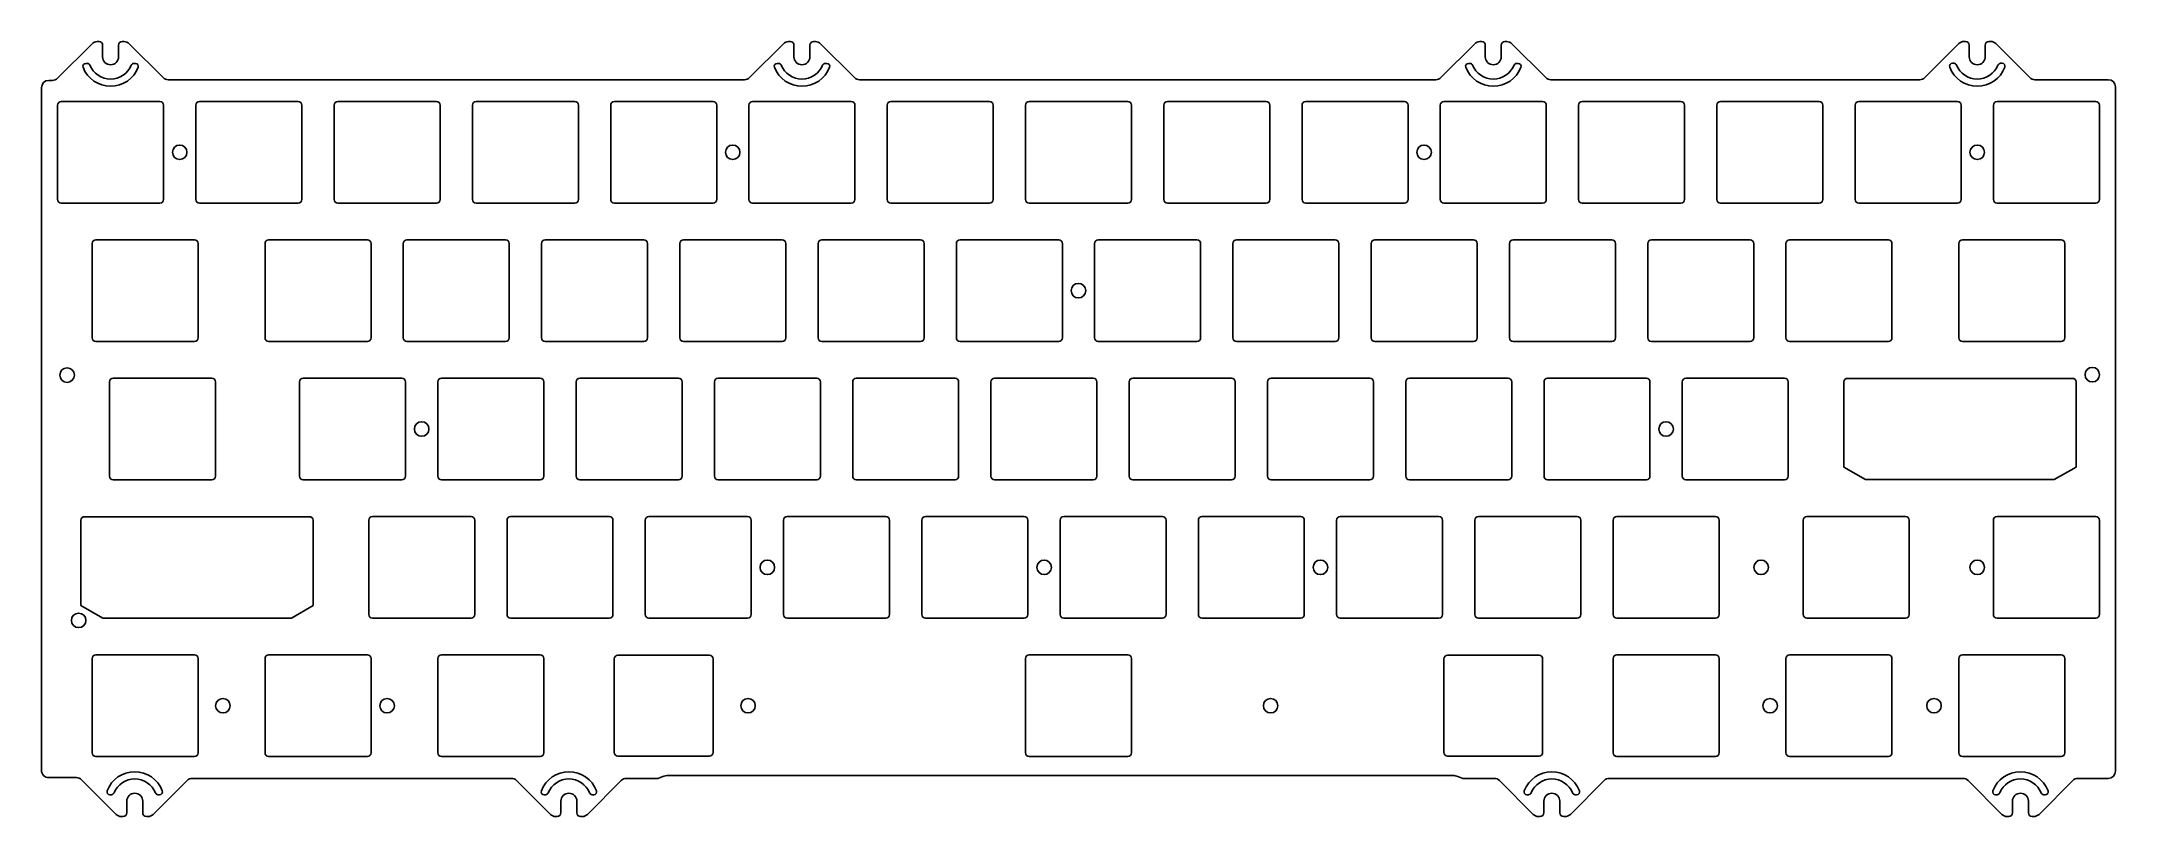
# Model space of a CAD drawing. Extents: x 6 to 291, y -278 to -172.
import ezdxf

# ---------------------------------------------------------------- set-up
doc = ezdxf.new("R2010")
doc.units = 0
doc.layers.add('BLACK', color=7, linetype='CONTINUOUS')

msp = doc.modelspace()

# ---------------------------------------------------------------- linework, layer by layer
at = {"layer": 'BLACK', "linetype": 'Continuous'}
for p, q in [((12.558557, -172.042534), (7.794345, -176.806746)), ((13.265664, -171.749641), (13.513226, -171.749641)), ((14.013226, -173.849639), (14.013226, -172.249641)), ((16.213226, -172.249641), (16.213226, -173.849639)), ((16.713226, -171.749641), (16.960787, -171.749641)), ((22.332106, -176.706746), (17.667894, -172.042534)), ((107.808557, -172.042507), (103.144318, -176.706746)), ((108.515664, -171.749614), (108.763226, -171.749614)), ((109.263226, -173.849613), (109.263226, -172.249614)), ((111.463226, -172.249614), (111.463226, -173.849613)), ((111.963226, -171.749614), (112.210787, -171.749614)), ((117.582133, -176.706746), (112.917894, -172.042507)), ((203.058557, -172.042507), (198.394318, -176.706746)), ((203.765664, -171.749614), (204.013226, -171.749614)), ((204.513226, -173.849613), (204.513226, -172.249614)), ((206.713226, -172.249614), (206.713226, -173.849613)), ((207.213226, -171.749614), (207.460787, -171.749614)), ((212.832133, -176.706746), (208.167894, -172.042507)), ((269.733557, -172.035049), (265.061861, -176.706746)), ((270.440664, -171.742156), (270.688226, -171.742156)), ((271.188226, -173.842155), (271.188226, -172.242156)), ((273.388226, -172.242156), (273.388226, -173.842155)), ((273.888226, -171.742156), (274.135787, -171.742156)), ((279.514591, -176.706746), (274.842894, -172.035049)), ((7.087238, -177.099639), (6.588226, -177.099639)), ((11.691924, -174.749641), (11.890553, -174.749641)), ((18.335899, -174.749641), (18.534527, -174.749641)), ((102.437212, -176.999639), (23.039213, -176.999639)), ((106.941924, -174.749614), (107.140553, -174.749614)), ((113.585899, -174.749614), (113.784527, -174.749614)), ((197.687212, -176.999639), (118.28924, -176.999639)), ((202.191924, -174.749614), (202.390553, -174.749614)), ((208.835899, -174.749614), (209.034527, -174.749614)), ((264.354754, -176.999639), (213.53924, -176.999639)), ((268.866924, -174.742156), (269.065553, -174.742156)), ((275.510899, -174.742156), (275.709527, -174.742156)), ((290.338226, -176.999639), (280.221698, -176.999639)), ((5.588226, -178.099639), (5.588226, -272.107076)), ((21.913179, -179.999642), (8.31318, -179.999642)), ((40.963179, -179.999642), (27.363179, -179.999642)), ((60.013179, -179.999642), (46.413179, -179.999642)), ((79.063179, -179.999642), (65.463179, -179.999642)), ((98.113179, -179.999642), (84.513179, -179.999642)), ((117.163179, -179.999642), (103.563179, -179.999642)), ((136.213179, -179.999642), (122.613179, -179.999642)), ((155.263179, -179.999642), (141.663179, -179.999642)), ((174.313179, -179.999642), (160.713179, -179.999642)), ((193.363179, -179.999642), (179.763179, -179.999642)), ((212.413179, -179.999642), (198.813179, -179.999642)), ((231.463179, -179.999642), (217.863179, -179.999642)), ((250.513179, -179.999642), (236.913179, -179.999642)), ((269.563179, -179.999642), (255.963179, -179.999642)), ((288.613179, -179.999642), (275.013179, -179.999642)), ((291.338226, -272.207076), (291.338226, -177.999639)), ((7.813179, -180.499643), (7.813179, -193.499641)), ((22.413179, -193.499642), (22.413179, -180.499642)), ((26.863179, -180.499642), (26.863179, -193.499642)), ((41.463179, -193.499642), (41.463179, -180.499642)), ((45.913179, -180.499642), (45.913179, -193.499642)), ((60.513179, -193.499642), (60.513179, -180.499642)), ((64.963179, -180.499642), (64.963179, -193.499642)), ((79.563179, -193.499642), (79.563179, -180.499642)), ((84.013179, -180.499642), (84.013179, -193.499642)), ((98.613179, -193.499642), (98.613179, -180.499642)), ((103.063179, -180.499642), (103.063179, -193.499642)), ((117.663179, -193.499642), (117.663179, -180.499642)), ((122.113179, -180.499642), (122.113179, -193.499642)), ((136.713179, -193.499642), (136.713179, -180.499642)), ((141.163179, -180.499642), (141.163179, -193.499642)), ((155.763179, -193.499642), (155.763179, -180.499642)), ((160.213179, -180.499642), (160.213179, -193.499642)), ((174.813179, -193.499642), (174.813179, -180.499642)), ((179.263179, -180.499642), (179.263179, -193.499642)), ((193.863179, -193.499642), (193.863179, -180.499642)), ((198.313179, -180.499642), (198.313179, -193.499642)), ((212.913179, -193.499642), (212.913179, -180.499642)), ((217.363179, -180.499642), (217.363179, -193.499642)), ((231.963179, -193.499642), (231.963179, -180.499642)), ((236.413179, -180.499642), (236.413179, -193.499642)), ((251.013179, -193.499642), (251.013179, -180.499642)), ((255.463179, -180.499642), (255.463179, -193.499642)), ((270.063179, -193.499642), (270.063179, -180.499642)), ((274.513179, -180.499642), (274.513179, -193.499642)), ((289.113179, -193.499642), (289.113179, -180.499642)), ((8.31318, -193.999642), (21.913179, -193.999642)), ((27.363179, -193.999642), (40.963179, -193.999642)), ((46.413179, -193.999642), (60.013179, -193.999642)), ((65.463179, -193.999642), (79.063179, -193.999642)), ((84.513179, -193.999642), (98.113179, -193.999642)), ((103.563179, -193.999642), (117.163179, -193.999642)), ((122.613179, -193.999642), (136.213179, -193.999642)), ((141.663179, -193.999642), (155.263179, -193.999642)), ((160.713179, -193.999642), (174.313179, -193.999642)), ((179.763179, -193.999642), (193.363179, -193.999642)), ((198.813179, -193.999642), (212.413179, -193.999642)), ((217.863179, -193.999642), (231.463179, -193.999642)), ((236.913179, -193.999642), (250.513179, -193.999642)), ((255.963179, -193.999642), (269.563179, -193.999642)), ((275.013179, -193.999642), (288.613179, -193.999642)), ((12.57568, -199.549642), (12.57568, -212.549642)), ((26.67568, -199.049642), (13.07568, -199.049642)), ((27.17568, -212.549642), (27.17568, -199.549642)), ((36.388179, -199.549642), (36.388179, -212.549642)), ((50.488179, -199.049642), (36.888179, -199.049642)), ((50.988179, -212.549642), (50.988179, -199.549642)), ((55.438179, -199.549642), (55.438179, -212.549642)), ((69.538179, -199.049642), (55.938179, -199.049642)), ((70.038179, -212.549642), (70.038179, -199.549642)), ((74.488179, -199.549642), (74.488179, -212.549642)), ((88.588179, -199.049642), (74.988179, -199.049642)), ((89.088179, -212.549642), (89.088179, -199.549642)), ((93.538179, -199.549642), (93.538179, -212.549642)), ((107.638179, -199.049642), (94.038179, -199.049642)), ((108.138179, -212.549642), (108.138179, -199.549642)), ((112.588179, -199.549642), (112.588179, -212.549642)), ((126.688179, -199.049642), (113.088179, -199.049642)), ((127.188179, -212.549642), (127.188179, -199.549642)), ((131.638179, -199.549642), (131.638179, -212.549642)), ((145.738179, -199.049642), (132.138179, -199.049642)), ((146.238179, -212.549642), (146.238179, -199.549642)), ((150.688179, -199.549642), (150.688179, -212.549642)), ((164.788179, -199.049642), (151.188179, -199.049642)), ((165.288179, -212.549642), (165.288179, -199.549642)), ((169.738179, -199.549642), (169.738179, -212.549642)), ((183.838179, -199.049642), (170.238179, -199.049642)), ((184.338179, -212.549642), (184.338179, -199.549642)), ((188.788179, -199.549642), (188.788179, -212.549642)), ((202.888179, -199.049642), (189.288179, -199.049642)), ((203.388179, -212.549642), (203.388179, -199.549642)), ((207.838179, -199.549642), (207.838179, -212.549642)), ((221.938179, -199.049642), (208.338179, -199.049642)), ((222.438179, -212.549642), (222.438179, -199.549642)), ((226.888179, -199.549642), (226.888179, -212.549642)), ((240.988179, -199.049642), (227.388179, -199.049642)), ((241.488179, -212.549642), (241.488179, -199.549642)), ((245.938179, -199.549642), (245.938179, -212.549642)), ((260.038179, -199.049642), (246.438179, -199.049642)), ((260.538179, -212.549642), (260.538179, -199.549642)), ((269.750679, -199.549642), (269.750679, -212.549642)), ((283.850679, -199.049642), (270.250679, -199.049642)), ((284.350679, -212.549642), (284.350679, -199.549642)), ((13.07568, -213.049642), (26.67568, -213.049642)), ((36.888179, -213.049642), (50.488179, -213.049642)), ((55.938179, -213.049642), (69.538179, -213.049642)), ((74.988179, -213.049642), (88.588179, -213.049642)), ((94.038179, -213.049642), (107.638179, -213.049642)), ((113.088179, -213.049642), (126.688179, -213.049642)), ((132.138179, -213.049642), (145.738179, -213.049642)), ((151.188179, -213.049642), (164.788179, -213.049642)), ((170.238179, -213.049642), (183.838179, -213.049642)), ((189.288179, -213.049642), (202.888179, -213.049642)), ((208.338179, -213.049642), (221.938179, -213.049642)), ((227.388179, -213.049642), (240.988179, -213.049642)), ((246.438179, -213.049642), (260.038179, -213.049642)), ((270.250679, -213.049642), (283.850679, -213.049642)), ((14.956929, -218.599642), (14.956929, -231.599642)), ((29.056929, -218.099642), (15.45693, -218.099642)), ((29.556929, -231.599642), (29.556929, -218.599642)), ((41.150679, -218.599642), (41.150679, -231.599642)), ((55.250679, -218.099642), (41.650679, -218.099642)), ((55.750679, -231.599642), (55.750679, -218.599642)), ((60.200679, -218.599642), (60.200679, -231.599642)), ((74.300679, -218.099642), (60.700679, -218.099642)), ((74.800679, -231.599642), (74.800679, -218.599642)), ((79.250679, -218.599642), (79.250679, -231.599642)), ((93.350679, -218.099642), (79.750679, -218.099642)), ((93.850679, -231.599642), (93.850679, -218.599642)), ((98.300679, -218.599642), (98.300679, -231.599642)), ((112.400679, -218.099642), (98.800679, -218.099642)), ((112.900679, -231.599642), (112.900679, -218.599642)), ((117.350679, -218.599642), (117.350679, -231.599642)), ((131.450679, -218.099642), (117.850679, -218.099642)), ((131.950679, -231.599642), (131.950679, -218.599642)), ((136.400679, -218.599642), (136.400679, -231.599642)), ((150.500679, -218.099642), (136.900679, -218.099642)), ((151.000679, -231.599642), (151.000679, -218.599642)), ((155.450679, -218.599642), (155.450679, -231.599642)), ((169.550679, -218.099642), (155.950679, -218.099642)), ((170.050679, -231.599642), (170.050679, -218.599642)), ((174.500679, -218.599642), (174.500679, -231.599642)), ((188.600679, -218.099642), (175.000679, -218.099642)), ((189.100679, -231.599642), (189.100679, -218.599642)), ((193.550679, -218.599642), (193.550679, -231.599642)), ((207.650679, -218.099642), (194.050679, -218.099642)), ((208.150679, -231.599642), (208.150679, -218.599642)), ((212.600679, -218.599642), (212.600679, -231.599642)), ((226.700679, -218.099642), (213.100679, -218.099642)), ((227.200679, -231.599642), (227.200679, -218.599642)), ((231.650679, -218.599642), (231.650679, -231.599642)), ((245.750679, -218.099642), (232.150679, -218.099642)), ((246.250679, -231.599642), (246.250679, -218.599642)), ((253.906929, -218.624642), (253.906929, -230.342642)), ((285.406929, -218.124642), (254.406929, -218.124642)), ((285.906929, -230.342642), (285.906929, -218.624642)), ((253.906929, -230.342642), (256.906929, -232.074642)), ((282.906929, -232.074642), (285.906929, -230.342642)), ((15.45693, -232.099642), (29.056929, -232.099642)), ((41.650679, -232.099642), (55.250679, -232.099642)), ((60.700679, -232.099642), (74.300679, -232.099642)), ((79.750679, -232.099642), (93.350679, -232.099642)), ((98.800679, -232.099642), (112.400679, -232.099642)), ((117.850679, -232.099642), (131.450679, -232.099642)), ((136.900679, -232.099642), (150.500679, -232.099642)), ((155.950679, -232.099642), (169.550679, -232.099642)), ((175.000679, -232.099642), (188.600679, -232.099642)), ((194.050679, -232.099642), (207.650679, -232.099642)), ((213.100679, -232.099642), (226.700679, -232.099642)), ((232.150679, -232.099642), (245.750679, -232.099642)), ((256.906929, -232.074642), (282.906929, -232.074642)), ((64.775679, -237.149642), (51.175679, -237.149642)), ((83.825679, -237.149642), (70.225679, -237.149642)), ((102.875679, -237.149642), (89.275679, -237.149642)), ((121.925679, -237.149642), (108.325679, -237.149642)), ((140.975679, -237.149642), (127.375679, -237.149642)), ((160.025679, -237.149642), (146.425679, -237.149642)), ((179.075679, -237.149642), (165.475679, -237.149642)), ((198.125679, -237.149642), (184.525679, -237.149642)), ((217.175679, -237.149642), (203.575679, -237.149642)), ((236.225679, -237.149642), (222.625679, -237.149642)), ((262.419341, -237.151693), (248.819429, -237.151693)), ((288.610641, -237.151645), (275.010641, -237.151645)), ((11.019429, -237.674642), (11.019429, -249.392642)), ((42.519429, -237.174642), (11.519429, -237.174642)), ((43.019429, -249.392642), (43.019429, -237.674642)), ((50.675679, -237.649642), (50.675679, -250.649642)), ((65.275679, -250.649642), (65.275679, -237.649642)), ((69.725679, -237.649642), (69.725679, -250.649642)), ((84.325679, -250.649642), (84.325679, -237.649642)), ((88.775679, -237.649642), (88.775679, -250.649642)), ((103.375679, -250.649642), (103.375679, -237.649642)), ((107.825679, -237.649642), (107.825679, -250.649642)), ((122.425679, -250.649642), (122.425679, -237.649642)), ((126.875679, -237.649642), (126.875679, -250.649642)), ((141.475679, -250.649642), (141.475679, -237.649642)), ((145.925679, -237.649642), (145.925679, -250.649642)), ((160.525679, -250.649642), (160.525679, -237.649642)), ((164.975679, -237.649642), (164.975679, -250.649642)), ((179.575679, -250.649642), (179.575679, -237.649642)), ((184.025679, -237.649642), (184.025679, -250.649642)), ((198.625679, -250.649642), (198.625679, -237.649642)), ((203.075679, -237.649642), (203.075679, -250.649642)), ((217.675679, -250.649642), (217.675679, -237.649642)), ((222.125679, -237.649642), (222.125679, -250.649642)), ((236.725679, -250.649642), (236.725679, -237.649642)), ((248.319429, -237.651645), (248.319429, -250.651693)), ((262.919429, -250.651545), (262.919429, -237.643683)), ((274.510641, -237.651645), (274.510641, -250.651645)), ((289.110641, -250.651645), (289.110641, -237.651645)), ((11.019429, -249.392642), (14.019429, -251.124642)), ((14.019429, -251.124642), (40.019429, -251.124642)), ((40.019429, -251.124642), (43.019429, -249.392642)), ((51.175679, -251.149642), (64.775679, -251.149642)), ((70.225679, -251.149642), (83.825679, -251.149642)), ((89.275679, -251.149642), (102.875679, -251.149642)), ((108.325679, -251.149642), (121.925679, -251.149642)), ((127.375679, -251.149642), (140.975679, -251.149642)), ((146.425679, -251.149642), (160.025679, -251.149642)), ((165.475679, -251.149642), (179.075679, -251.149642)), ((184.525679, -251.149642), (198.125679, -251.149642)), ((203.575679, -251.149642), (217.175679, -251.149642)), ((222.625679, -251.149642), (236.225679, -251.149642)), ((248.819441, -251.151693), (262.425586, -251.151693)), ((275.010641, -251.151645), (288.610641, -251.151645)), ((12.575679, -256.699643), (12.575679, -269.699641)), ((26.675679, -256.199642), (13.07568, -256.199642)), ((27.175679, -269.699642), (27.175679, -256.699642)), ((36.388179, -256.699642), (36.388179, -269.699642)), ((50.488179, -256.199642), (36.888179, -256.199642)), ((50.988179, -269.699642), (50.988179, -256.699642)), ((60.200679, -256.699642), (60.200679, -269.699642)), ((74.300679, -256.199642), (60.700679, -256.199642)), ((74.800679, -269.699642), (74.800679, -256.699642)), ((84.506579, -256.749642), (84.506579, -269.649642)), ((97.606579, -256.249642), (85.006579, -256.249642)), ((98.106579, -269.649642), (98.106579, -256.749642)), ((141.163179, -256.699642), (141.163179, -269.699642)), ((155.263179, -256.199642), (141.663179, -256.199642)), ((155.763179, -269.699642), (155.763179, -256.699642)), ((198.813179, -269.649642), (198.813179, -256.749642)), ((199.313179, -256.249642), (211.913179, -256.249642)), ((212.413179, -256.749642), (212.413179, -269.649642)), ((222.125679, -256.699642), (222.125679, -269.699642)), ((236.225679, -256.199642), (222.625679, -256.199642)), ((236.725679, -269.699642), (236.725679, -256.699642)), ((245.938179, -256.699642), (245.938179, -269.699642)), ((260.038179, -256.199642), (246.438179, -256.199642)), ((260.538179, -269.699642), (260.538179, -256.699642)), ((269.750679, -256.699642), (269.750679, -269.699642)), ((283.850679, -256.199642), (270.250679, -256.199642)), ((284.350679, -269.699642), (284.350679, -256.699642)), ((13.07568, -270.199642), (26.675679, -270.199642)), ((36.888179, -270.199642), (50.488179, -270.199642)), ((60.700679, -270.199642), (74.300679, -270.199642)), ((85.006579, -270.149642), (97.606579, -270.149642)), ((141.663179, -270.199642), (155.263179, -270.199642)), ((211.913179, -270.149642), (199.313179, -270.149642)), ((222.625679, -270.199642), (236.225679, -270.199642)), ((246.438179, -270.199642), (260.038179, -270.199642)), ((270.250679, -270.199642), (283.850679, -270.199642)), ((6.588226, -273.107076), (10.409113, -273.107076)), ((11.11622, -273.399969), (15.880432, -278.164181)), ((20.989769, -278.164181), (25.653981, -273.499969)), ((26.361088, -273.207076), (70.32469, -273.207076)), ((71.031797, -273.499969), (75.696057, -278.16423)), ((80.805394, -278.16423), (85.469654, -273.499969)), ((86.176761, -273.207076), (90.499928, -273.207076)), ((91.204562, -272.942838), (90.499928, -273.207076)), ((200.019643, -272.815497), (91.906809, -272.815497)), ((201.426523, -273.207076), (200.721889, -272.942838)), ((201.426523, -273.207076), (205.74969, -273.207076)), ((206.456797, -273.499969), (211.121057, -278.16423)), ((216.230394, -278.16423), (220.894654, -273.499969)), ((221.601761, -273.207076), (270.315315, -273.207076)), ((271.022422, -273.499969), (275.686682, -278.16423)), ((280.796019, -278.16423), (285.460279, -273.499969)), ((286.167386, -273.207076), (290.338226, -273.207076)), ((15.212428, -275.457075), (15.013799, -275.457075)), ((17.335101, -277.957075), (17.335101, -276.357076)), ((19.535101, -276.357076), (19.535101, -277.957075)), ((21.856402, -275.457075), (21.657774, -275.457075)), ((75.028053, -275.457123), (74.829424, -275.457123)), ((77.150726, -277.957123), (77.150726, -276.357124)), ((79.350726, -276.357124), (79.350726, -277.957123)), ((81.672027, -275.457123), (81.473399, -275.457123)), ((210.453053, -275.457123), (210.254424, -275.457123)), ((212.575726, -277.957123), (212.575726, -276.357124)), ((214.775726, -276.357124), (214.775726, -277.957123)), ((217.097027, -275.457123), (216.898399, -275.457123)), ((275.018678, -275.457123), (274.820049, -275.457123)), ((277.141351, -277.957123), (277.141351, -276.357124)), ((279.341351, -276.357124), (279.341351, -277.957123)), ((281.662652, -275.457123), (281.464024, -275.457123)), ((16.835101, -278.457075), (16.587539, -278.457075)), ((20.282662, -278.457075), (20.035101, -278.457075)), ((76.650726, -278.457123), (76.403164, -278.457123)), ((80.098287, -278.457123), (79.850726, -278.457123)), ((212.075726, -278.457123), (211.828164, -278.457123)), ((215.523287, -278.457123), (215.275726, -278.457123)), ((276.641351, -278.457123), (276.393789, -278.457123)), ((280.088912, -278.457123), (279.841351, -278.457123))]:
    msp.add_line(p, q, dxfattribs=at)
at = {"layer": 'BLACK'}
for centre in [(24.63016, -186.999642), (100.821313, -186.999642), (196.080503, -186.999642), (272.288054, -186.999642), (148.455408, -206.04968), (9.122213, -217.675654), (288.139436, -217.619708), (57.967727, -225.099719), (229.41807, -225.099724), (105.592822, -244.149757), (143.733897, -244.150021), (181.792975, -244.150021), (242.514971, -244.149757), (272.288404, -244.149742), (10.710793, -251.450529), (30.583297, -263.199795), (53.205217, -263.199795), (102.938179, -263.199642), (174.93096, -263.199795), (243.746846, -263.200056), (266.327519, -263.200056)]:
    msp.add_circle(centre, 1, dxfattribs=at)
for centre, radius, start, end in [((13.2656, -172.7496), 0.999926, 89.99633292, 134.9990681), ((13.5131, -172.2497), 0.500059, 0.0067592, 89.98556317), ((15.113226, -173.849639), 1.1, 180, 0), ((16.7133, -172.2497), 0.500074, 90.00847877, 179.9932401), ((16.9608, -172.7497), 1.000059, 45.00291693, 90.0007448), ((108.5157, -172.7496), 1.000016, 90.00206268, 135.00202568), ((108.7632, -172.2497), 0.500086, 0.00985436, 89.99702113), ((110.363226, -173.849613), 1.1, 180, 0), ((111.9633, -172.2497), 0.500074, 90.00847832, 179.99014658), ((112.2108, -172.7496), 0.999986, 44.99995949, 90.00074486), ((203.7657, -172.7496), 1.000016, 90.00206268, 135.00202568), ((204.0132, -172.2497), 0.500086, 0.00985436, 89.99702113), ((205.613226, -173.849613), 1.1, 180, 0), ((207.2133, -172.2497), 0.500074, 90.00847832, 179.99014658), ((207.4608, -172.7496), 0.999986, 44.99995949, 90.00074486), ((270.4406, -172.7421), 0.999915, 89.99633286, 134.99967586), ((270.6881, -172.2422), 0.500044, 0.00504076, 89.98556273), ((272.288226, -173.842155), 1.1, 180, 0), ((273.8882, -172.2422), 0.499974, 89.99702088, 179.99495771), ((274.1358, -172.7422), 1.000044, 45.00230926, 90.00074481), ((6.58826, -178.09968), 1.000034, 90.00194798, 179.99765095), ((7.0872, -176.0995), 1.000125, 270.00217694, 314.99590858), ((11.69194, -175.14965), 0.400012, 90.00229178, 200.80337136), ((15.113226, -173.849637), 4.059961, 200.80545571, 339.19453927), ((11.8906, -175.1496), 0.399959, 21.96592151, 90.00673294), ((15.113226, -173.849639), 3.075, 201.96876739, 338.03123261), ((18.3359, -175.1497), 0.400023, 90.00014322, 158.0233668), ((18.5345, -175.1497), 0.400059, 339.20388321, 89.99613311), ((23.0392, -175.9998), 0.999839, 224.99400316, 270.00074497), ((102.4373, -175.9998), 0.999824, 269.99495716, 315.00291754), ((106.942, -175.1497), 0.400041, 90.01088386, 200.79000996), ((110.363226, -173.849613), 4.05996, 200.80541614, 339.19457885), ((107.1406, -175.1495), 0.399886, 21.95608913, 90.00673417), ((110.363226, -173.849613), 3.075, 201.96876739, 338.03123261), ((113.586, -175.1497), 0.400126, 90.01446407, 158.02527302), ((113.7845, -175.1496), 0.399986, 339.19410871, 89.9961324), ((118.2893, -175.9995), 1.000139, 225.00320017, 269.99656273), ((197.6873, -175.9998), 0.999824, 269.99495716, 315.00291754), ((202.192, -175.1497), 0.400041, 90.01088386, 200.79000996), ((205.613226, -173.849613), 4.05996, 200.80541614, 339.19457885), ((202.3906, -175.1495), 0.399886, 21.95608913, 90.00673417), ((205.613226, -173.849613), 3.075, 201.96876739, 338.03123261), ((208.836, -175.1497), 0.400126, 90.01446407, 158.02527302), ((209.0345, -175.1496), 0.399986, 339.19410871, 89.9961324), ((213.5393, -175.9995), 1.000139, 225.00320017, 269.99656273), ((264.3547, -175.9995), 1.000137, 270.00309354, 314.99655676), ((268.8669, -175.1421), 0.399998, 89.99656177, 200.81410992), ((272.288226, -173.842155), 4.05996, 200.80541614, 339.19457885), ((269.0656, -175.1421), 0.399944, 21.96379571, 90.0067332), ((272.288226, -173.842155), 3.075, 201.96876739, 338.03123261), ((275.5109, -175.1422), 0.400017, 90.00014322, 158.02549201), ((275.7094, -175.1422), 0.400044, 339.20695943, 89.98181059), ((280.2217, -175.9997), 0.999939, 224.9974475, 269.9998854), ((290.3381, -177.9997), 1.000061, 0.0034946, 89.99278117), ((8.3131, -180.4996), 0.499921, 89.99083187, 180.00492822), ((21.9133, -180.4995), 0.499858, 359.98372269, 90.01386952), ((27.3632, -180.4997), 0.500021, 90.00240654, 179.99335397), ((40.9633, -180.4995), 0.499858, 359.98372269, 90.01386952), ((46.4132, -180.4997), 0.500021, 90.00240654, 179.99335397), ((60.0133, -180.4995), 0.499858, 359.98372269, 90.01386952), ((65.4632, -180.4997), 0.500021, 90.00240654, 179.99335397), ((79.0633, -180.4995), 0.499858, 359.98372269, 90.01386952), ((84.5132, -180.4996), 0.500021, 90.00240654, 180.00481264), ((98.1133, -180.4995), 0.499858, 359.98372269, 90.01386952), ((103.5632, -180.4996), 0.500021, 90.00240654, 180.00481264), ((117.1633, -180.4995), 0.499858, 359.98372269, 90.01386952), ((122.6132, -180.4996), 0.500021, 90.00240654, 180.00481264), ((136.2133, -180.4995), 0.499858, 359.98372269, 90.01386952), ((141.6632, -180.4996), 0.500021, 90.00240654, 180.00481264), ((155.2633, -180.4995), 0.499858, 359.98372269, 90.01386952), ((160.7132, -180.4996), 0.500021, 90.00240654, 180.00481264), ((174.3133, -180.4995), 0.499858, 359.98372269, 90.01386952), ((179.7632, -180.4996), 0.500021, 90.00240654, 180.00481264), ((193.3633, -180.4995), 0.499858, 359.98372269, 90.01386952), ((198.8132, -180.4996), 0.500021, 90.00240654, 180.00481264), ((212.4133, -180.4995), 0.499858, 359.98372269, 90.01386952), ((217.8632, -180.4996), 0.500021, 90.00240654, 180.00481264), ((231.4633, -180.4995), 0.499858, 359.98372269, 90.01386952), ((236.9132, -180.4996), 0.500021, 90.00240654, 180.00481264), ((250.5133, -180.4995), 0.499858, 359.98372269, 90.01386952), ((255.9632, -180.4996), 0.500021, 90.00240654, 180.00481264), ((269.5633, -180.4995), 0.499858, 359.98372269, 90.01386952), ((275.013167, -180.499612), 0.499988, 89.99862487, 180.00343783), ((288.613267, -180.499512), 0.49987, 359.98509922, 90.01008668), ((8.3133, -193.4995), 0.500142, 180.01615214, 269.98625292), ((21.9132, -193.4997), 0.499979, 269.99759369, 0.00664659), ((27.3633, -193.4995), 0.500142, 180.0162667, 269.98613836), ((40.9632, -193.4997), 0.499979, 269.99759369, 0.00664659), ((46.4133, -193.4995), 0.500142, 180.0162667, 269.98613836), ((60.0132, -193.4997), 0.499979, 269.99759369, 0.00664659), ((65.4633, -193.4995), 0.500142, 180.0162667, 269.98613836), ((79.0632, -193.4996), 0.499979, 269.99759369, 359.99518695), ((84.5133, -193.4995), 0.500142, 180.0162667, 269.98613836), ((98.1132, -193.4996), 0.499979, 269.99759369, 359.99518695), ((103.5633, -193.4995), 0.500142, 180.0162667, 269.98613836), ((117.1632, -193.4996), 0.499979, 269.99759369, 359.99518695), ((122.6133, -193.4995), 0.500142, 180.0162667, 269.98613836), ((136.2132, -193.4996), 0.499979, 269.99759369, 359.99518695), ((141.6633, -193.4995), 0.500142, 180.0162667, 269.98613836), ((155.2632, -193.4996), 0.499979, 269.99759369, 359.99518695), ((160.7133, -193.4995), 0.500142, 180.0162667, 269.98613836), ((174.3132, -193.4996), 0.499979, 269.99759369, 359.99518695), ((179.7633, -193.4995), 0.500142, 180.0162667, 269.98613836), ((193.3632, -193.4996), 0.499979, 269.99759369, 359.99518695), ((198.8133, -193.4995), 0.500142, 180.0162667, 269.98613836), ((212.4132, -193.4996), 0.499979, 269.99759369, 359.99518695), ((217.8633, -193.4995), 0.500142, 180.0162667, 269.98613836), ((231.4632, -193.4996), 0.499979, 269.99759369, 359.99518695), ((236.9133, -193.4995), 0.500142, 180.0162667, 269.98613836), ((250.5132, -193.4996), 0.499979, 269.99759369, 359.99518695), ((255.9633, -193.4995), 0.500142, 180.0162667, 269.98613836), ((269.5632, -193.4996), 0.499979, 269.99759369, 359.99518695), ((275.013268, -193.499511), 0.500131, 180.01500756, 269.98980402), ((288.613167, -193.499612), 0.500012, 270.00137507, 359.99656234), ((13.0757, -199.5496), 0.50002, 90.00229195, 180.00481265), ((26.6758, -199.5495), 0.499858, 359.98372269, 90.01375489), ((36.8882, -199.5497), 0.500021, 90.00240654, 179.99335397), ((50.4883, -199.5495), 0.499858, 359.98372269, 90.01386952), ((55.9382, -199.5497), 0.500021, 90.00240654, 179.99335397), ((69.5383, -199.5495), 0.499858, 359.98372269, 90.01386952), ((74.9882, -199.5496), 0.500021, 90.00240654, 180.00481264), ((88.5883, -199.5495), 0.499858, 359.98372269, 90.01386952), ((94.0382, -199.5496), 0.500021, 90.00240654, 180.00481264), ((107.6383, -199.5495), 0.499858, 359.98372269, 90.01386952), ((113.0882, -199.5496), 0.500021, 90.00240654, 180.00481264), ((126.6883, -199.5495), 0.499858, 359.98372269, 90.01386952), ((132.1382, -199.5496), 0.500021, 90.00240654, 180.00481264), ((145.7383, -199.5495), 0.499858, 359.98372269, 90.01386952), ((151.1882, -199.5496), 0.500021, 90.00240654, 180.00481264), ((164.7883, -199.5495), 0.499858, 359.98372269, 90.01386952), ((170.2382, -199.5496), 0.500021, 90.00240654, 180.00481264), ((183.8383, -199.5495), 0.499858, 359.98372269, 90.01386952), ((189.2882, -199.5496), 0.500021, 90.00240654, 180.00481264), ((202.8883, -199.5495), 0.499858, 359.98372269, 90.01386952), ((208.3382, -199.5496), 0.500021, 90.00240654, 180.00481264), ((221.9383, -199.5495), 0.499858, 359.98372269, 90.01386952), ((227.3882, -199.5496), 0.500021, 90.00240654, 180.00481264), ((240.9883, -199.5495), 0.499858, 359.98372269, 90.01386952), ((246.4382, -199.5496), 0.500021, 90.00240654, 180.00481264), ((260.0383, -199.5495), 0.499858, 359.98372269, 90.01386952), ((270.2507, -199.5496), 0.500021, 90.00240654, 180.00481264), ((283.8508, -199.5495), 0.499858, 359.98372269, 90.01386952), ((13.0758, -212.5495), 0.500142, 180.0162667, 269.98625292), ((26.6757, -212.5497), 0.49998, 269.99770828, 0.00664658), ((36.8883, -212.5495), 0.500142, 180.0162667, 269.98613836), ((50.4882, -212.5497), 0.499979, 269.99759369, 0.00664659), ((55.9383, -212.5495), 0.500142, 180.0162667, 269.98613836), ((69.5382, -212.5497), 0.499979, 269.99759369, 0.00664659), ((74.9883, -212.5495), 0.500142, 180.0162667, 269.98613836), ((88.5882, -212.5496), 0.499979, 269.99759369, 359.99518695), ((94.0383, -212.5495), 0.500142, 180.0162667, 269.98613836), ((107.6382, -212.5496), 0.499979, 269.99759369, 359.99518695), ((113.0883, -212.5495), 0.500142, 180.0162667, 269.98613836), ((126.6882, -212.5496), 0.499979, 269.99759369, 359.99518695), ((132.1383, -212.5495), 0.500142, 180.0162667, 269.98613836), ((145.7382, -212.5496), 0.499979, 269.99759369, 359.99518695), ((151.1883, -212.5495), 0.500142, 180.0162667, 269.98613836), ((164.7882, -212.5496), 0.499979, 269.99759369, 359.99518695), ((170.2383, -212.5495), 0.500142, 180.0162667, 269.98613836), ((183.8382, -212.5496), 0.499979, 269.99759369, 359.99518695), ((189.2883, -212.5495), 0.500142, 180.0162667, 269.98613836), ((202.8882, -212.5496), 0.499979, 269.99759369, 359.99518695), ((208.3383, -212.5495), 0.500142, 180.0162667, 269.98613836), ((221.9382, -212.5496), 0.499979, 269.99759369, 359.99518695), ((227.3883, -212.5495), 0.500142, 180.0162667, 269.98613836), ((240.9882, -212.5496), 0.499979, 269.99759369, 359.99518695), ((246.4383, -212.5495), 0.500142, 180.0162667, 269.98613836), ((260.0382, -212.5496), 0.499979, 269.99759369, 359.99518695), ((270.2508, -212.5495), 0.500142, 180.0162667, 269.98613836), ((283.8507, -212.5496), 0.499979, 269.99759369, 359.99518695), ((15.457, -218.5997), 0.500071, 90.00802099, 179.99335463), ((29.0568, -218.5998), 0.500158, 0.01810051, 89.98522236), ((41.6507, -218.5997), 0.500021, 90.00240654, 179.99335397), ((55.2508, -218.5995), 0.499858, 359.98372269, 90.01386952), ((60.7007, -218.5997), 0.500021, 90.00240654, 179.99335397), ((74.3008, -218.5995), 0.499858, 359.98372269, 90.01386952), ((79.7507, -218.5996), 0.500021, 90.00240654, 180.00481264), ((93.3508, -218.5995), 0.499858, 359.98372269, 90.01386952), ((98.8007, -218.5996), 0.500021, 90.00240654, 180.00481264), ((112.4008, -218.5995), 0.499858, 359.98372269, 90.01386952), ((117.8507, -218.5996), 0.500021, 90.00240654, 180.00481264), ((131.4508, -218.5995), 0.499858, 359.98372269, 90.01386952), ((136.9007, -218.5996), 0.500021, 90.00240654, 180.00481264), ((150.5008, -218.5995), 0.499858, 359.98372269, 90.01386952), ((155.9507, -218.5996), 0.500021, 90.00240654, 180.00481264), ((169.5508, -218.5995), 0.499858, 359.98372269, 90.01386952), ((175.0007, -218.5996), 0.500021, 90.00240654, 180.00481264), ((188.6008, -218.5995), 0.499858, 359.98372269, 90.01386952), ((194.0507, -218.5996), 0.500021, 90.00240654, 180.00481264), ((207.6508, -218.5995), 0.499858, 359.98372269, 90.01386952), ((213.1007, -218.5996), 0.500021, 90.00240654, 180.00481264), ((226.7008, -218.5995), 0.499858, 359.98372269, 90.01386952), ((232.1507, -218.5996), 0.500021, 90.00240654, 180.00481264), ((245.7508, -218.5995), 0.499858, 359.98372269, 90.01386952), ((254.4069, -218.6246), 0.499971, 89.99667635, 180.00481312), ((285.4068, -218.6248), 0.500158, 0.01810051, 89.98522236), ((15.457, -231.5996), 0.500042, 180.00481224, 269.99197926), ((29.057, -231.5997), 0.499929, 269.99186358, 0.00664725), ((41.6508, -231.5995), 0.500142, 180.0162667, 269.98613836), ((55.2507, -231.5997), 0.499979, 269.99759369, 0.00664659), ((60.7008, -231.5995), 0.500142, 180.0162667, 269.98613836), ((74.3007, -231.5997), 0.499979, 269.99759369, 0.00664659), ((79.7508, -231.5995), 0.500142, 180.0162667, 269.98613836), ((93.3507, -231.5996), 0.499979, 269.99759369, 359.99518695), ((98.8008, -231.5995), 0.500142, 180.0162667, 269.98613836), ((112.4007, -231.5996), 0.499979, 269.99759369, 359.99518695), ((117.8508, -231.5995), 0.500142, 180.0162667, 269.98613836), ((131.4507, -231.5996), 0.499979, 269.99759369, 359.99518695), ((136.9008, -231.5995), 0.500142, 180.0162667, 269.98613836), ((150.5007, -231.5996), 0.499979, 269.99759369, 359.99518695), ((155.9508, -231.5995), 0.500142, 180.0162667, 269.98613836), ((169.5507, -231.5996), 0.499979, 269.99759369, 359.99518695), ((175.0008, -231.5995), 0.500142, 180.0162667, 269.98613836), ((188.6007, -231.5996), 0.499979, 269.99759369, 359.99518695), ((194.0508, -231.5995), 0.500142, 180.0162667, 269.98613836), ((207.6507, -231.5996), 0.499979, 269.99759369, 359.99518695), ((213.1008, -231.5995), 0.500142, 180.0162667, 269.98613836), ((226.7007, -231.5996), 0.499979, 269.99759369, 359.99518695), ((232.1508, -231.5995), 0.500142, 180.0162667, 269.98613836), ((245.7507, -231.5996), 0.499979, 269.99759369, 359.99518695), ((51.1757, -237.6497), 0.500021, 90.00240654, 179.99335397), ((64.7758, -237.6495), 0.499858, 359.98372269, 90.01386952), ((70.2257, -237.6497), 0.500021, 90.00240654, 179.99335397), ((83.8258, -237.6495), 0.499858, 359.98372269, 90.01386952), ((89.2757, -237.6496), 0.500021, 90.00240654, 180.00481264), ((102.8758, -237.6495), 0.499858, 359.98372269, 90.01386952), ((108.3257, -237.6496), 0.500021, 90.00240654, 180.00481264), ((121.9258, -237.6495), 0.499858, 359.98372269, 90.01386952), ((127.3757, -237.6496), 0.500021, 90.00240654, 180.00481264), ((140.9758, -237.6495), 0.499858, 359.98372269, 90.01386952), ((146.4257, -237.6496), 0.500021, 90.00240654, 180.00481264), ((160.0258, -237.6495), 0.499858, 359.98372269, 90.01386952), ((165.4757, -237.6496), 0.500021, 90.00240654, 180.00481264), ((179.0758, -237.6495), 0.499858, 359.98372269, 90.01386952), ((184.5257, -237.6496), 0.500021, 90.00240654, 180.00481264), ((198.1258, -237.6495), 0.499858, 359.98372269, 90.01386952), ((203.5757, -237.6496), 0.500021, 90.00240654, 180.00481264), ((217.1758, -237.6495), 0.499858, 359.98372269, 90.01386952), ((222.6257, -237.6496), 0.500021, 90.00240654, 180.00481264), ((236.2258, -237.6495), 0.499858, 359.98372269, 90.01386952), ((248.8192, -237.6515), 0.499771, 89.97374415, 180.01662339), ((262.4195, -237.6517), 0.500007, 0.91874511, 90.0182198), ((275.0105, -237.6515), 0.499859, 89.98383658, 180.01662046), ((288.6108, -237.6515), 0.499855, 359.98337871, 90.01822534), ((11.51935, -237.67456), 0.499921, 89.99094575, 180.00939799), ((42.5193, -237.6748), 0.500158, 0.01810051, 89.98522236), ((51.1758, -250.6495), 0.500142, 180.0162667, 269.98613836), ((64.7757, -250.6497), 0.499979, 269.99759369, 0.00664659), ((70.2258, -250.6495), 0.500142, 180.0162667, 269.98613836), ((83.8257, -250.6496), 0.499979, 269.99759369, 359.99518695), ((89.2758, -250.6495), 0.500142, 180.0162667, 269.98613836), ((102.8757, -250.6496), 0.499979, 269.99759369, 359.99518695), ((108.3258, -250.6495), 0.500142, 180.0162667, 269.98613836), ((121.9257, -250.6496), 0.499979, 269.99759369, 359.99518695), ((127.3758, -250.6495), 0.500142, 180.0162667, 269.98613836), ((140.9757, -250.6496), 0.499979, 269.99759369, 359.99518695), ((146.4258, -250.6495), 0.500142, 180.0162667, 269.98613836), ((160.0257, -250.6496), 0.499979, 269.99759369, 359.99518695), ((165.4758, -250.6495), 0.500142, 180.0162667, 269.98613836), ((179.0757, -250.6496), 0.499979, 269.99759369, 359.99518695), ((184.5258, -250.6495), 0.500142, 180.0162667, 269.98613836), ((198.1257, -250.6496), 0.499979, 269.99759369, 359.99518695), ((203.5758, -250.6495), 0.500142, 180.0162667, 269.98613836), ((217.1757, -250.6496), 0.499979, 269.99759369, 359.99518695), ((222.6258, -250.6495), 0.500142, 180.0162667, 269.98613836), ((236.2257, -250.6496), 0.499979, 269.99759369, 359.99518695), ((248.8196, -250.6516), 0.500093, 180.01065459, 269.98178333), ((262.4191, -250.6514), 0.500329, 270.74282056, 359.98339515), ((275.0108, -250.6515), 0.500145, 180.01661026, 269.98178523), ((288.6105, -250.6515), 0.500141, 270.0161514, 359.98338891), ((13.0756, -256.6996), 0.499921, 89.9908315, 180.00492822), ((26.6758, -256.6996), 0.499958, 359.99518655, 90.01386674), ((36.8881, -256.6995), 0.499921, 89.99094502, 180.01627457), ((50.4882, -256.6997), 0.500058, 0.00664582, 90.00240614), ((60.7006, -256.6995), 0.499921, 89.99094502, 180.01627457), ((74.3007, -256.6997), 0.500058, 0.00664582, 90.00240614), ((85.0065, -256.7495), 0.499921, 89.99094502, 180.01627457), ((97.6066, -256.7497), 0.500058, 0.00664582, 90.00240614), ((141.6631, -256.6995), 0.499921, 89.99094502, 180.01627457), ((155.2632, -256.6997), 0.500058, 0.00664582, 90.00240614), ((199.3131, -256.7495), 0.499921, 89.99094502, 180.01627457), ((211.9132, -256.7497), 0.500058, 0.00664582, 90.00240614), ((222.6256, -256.6995), 0.499921, 89.99094502, 180.01627457), ((236.2257, -256.6997), 0.500058, 0.00664582, 90.00240614), ((246.4381, -256.6995), 0.499921, 89.99094502, 180.01627457), ((260.0382, -256.6997), 0.500058, 0.00664582, 90.00240614), ((270.2506, -256.6995), 0.499921, 89.99094502, 180.01627457), ((283.8507, -256.6997), 0.500058, 0.00664582, 90.00240614), ((13.0758, -269.6996), 0.500042, 180.00469766, 269.98625017), ((26.6756, -269.6995), 0.500079, 270.00905049, 359.98373057), ((36.8882, -269.6997), 0.499942, 179.9933532, 269.9975933), ((50.4881, -269.6995), 0.500079, 270.00905049, 359.98373057), ((60.7007, -269.6997), 0.499942, 179.9933532, 269.9975933), ((74.3006, -269.6995), 0.500079, 270.00905049, 359.98373057), ((85.0066, -269.6497), 0.499942, 179.9933532, 269.9975933), ((97.6065, -269.6495), 0.500079, 270.00905049, 359.98373057), ((141.6632, -269.6997), 0.499942, 179.9933532, 269.9975933), ((155.2631, -269.6995), 0.500079, 270.00905049, 359.98373057), ((199.3132, -269.6497), 0.499942, 179.9933532, 269.9975933), ((211.9131, -269.6495), 0.500079, 270.00905049, 359.98373057), ((222.6257, -269.6997), 0.499942, 179.9933532, 269.9975933), ((236.2256, -269.6995), 0.500079, 270.00905049, 359.98373057), ((246.4382, -269.6997), 0.499942, 179.9933532, 269.9975933), ((260.0381, -269.6995), 0.500079, 270.00905049, 359.98373057), ((270.2507, -269.6997), 0.499942, 179.9933532, 269.9975933), ((283.8506, -269.6995), 0.500079, 270.00905049, 359.98373057), ((6.58812, -272.10718), 0.999896, 179.99404061, 270.00607398), ((10.409, -274.1073), 1.000224, 45.00449601, 89.99352703), ((18.435101, -276.357076), 4.05996, 20.80542115, 159.19458386), ((18.435101, -276.357076), 3.075, 21.96876739, 158.03123261), ((26.3611, -274.207), 0.999955, 90.0006876, 135.00356541), ((70.3247, -274.2072), 1.000124, 45.00542847, 90.00057289), ((78.250725, -276.357124), 4.05996, 20.80541614, 159.19457885), ((78.250726, -276.357124), 3.075, 21.96876739, 158.03123261), ((86.1767, -274.2069), 0.999833, 89.99650434, 135.00465992), ((91.9069, -274.816), 2.000504, 90.0026063, 110.55342385), ((200.0197, -274.8151), 1.999603, 69.44152004, 90.00163325), ((205.7497, -274.2072), 1.000124, 45.00542847, 90.00057289), ((213.675725, -276.357124), 4.05996, 20.80541614, 159.19457885), ((213.675726, -276.357124), 3.075, 21.96876739, 158.03123261), ((221.6017, -274.2069), 0.999833, 89.99650434, 135.00465992), ((270.3152, -274.2073), 1.000224, 45.00441499, 89.99341246), ((278.241351, -276.357124), 4.05996, 20.80542115, 159.19458386), ((278.241351, -276.357124), 3.075, 21.96876739, 158.03123261), ((286.1674, -274.207), 0.999956, 90.0008022, 135.00364644), ((290.3382, -272.2071), 1.000026, 270.00148973, 0.00137506), ((15.0137, -275.0571), 0.399975, 159.18622341, 270.01418159), ((15.2124, -275.0571), 0.400016, 270.00401096, 338.03610425), ((18.435101, -276.357076), 1.1, 0, 180), ((21.6578, -275.0571), 0.399975, 201.9640029, 269.99627554), ((21.8564, -275.057), 0.399975, 270.00028643, 20.79524563), ((74.8294, -275.0572), 0.399923, 159.1830784, 270.00343841), ((75.0281, -275.0571), 0.399965, 269.99326813, 338.02570876), ((78.250726, -276.357124), 1.1, 0, 180), ((81.4734, -275.0572), 0.399923, 201.95843405, 269.99985673), ((81.6721, -275.0572), 0.399959, 269.98954151, 20.81941619), ((210.2544, -275.0572), 0.399923, 159.1830784, 270.00343841), ((210.4531, -275.0571), 0.399965, 269.99326813, 338.02570876), ((213.675726, -276.357124), 1.1, 0, 180), ((216.8984, -275.0572), 0.399923, 201.95843405, 269.99985673), ((217.0971, -275.0572), 0.399959, 269.98954151, 20.81941619), ((274.8201, -275.0571), 0.400023, 159.20028345, 269.99269521), ((275.0187, -275.0572), 0.39995, 269.99684813, 338.04033387), ((278.241351, -276.357124), 1.1, 0, 180), ((281.464, -275.0572), 0.399923, 201.95977327, 270.00343841), ((281.6627, -275.0571), 0.399947, 269.9931249, 20.80475282), ((16.5876, -277.4569), 1.000175, 225.00457735, 269.99650557), ((16.8351, -277.957), 0.500001, 270.00011457, 359.99140565), ((20.035, -277.9571), 0.499975, 179.99713463, 270.01157433), ((20.2826, -277.4569), 1.000167, 270.00355172, 314.99546316), ((76.4032, -277.457), 1.000123, 225.00352434, 269.99793761), ((76.6508, -277.9572), 0.499926, 269.99151892, 0.00882486), ((79.8507, -277.9572), 0.499923, 179.99117599, 270.00297984), ((80.0983, -277.4572), 0.999937, 269.9992551, 315.00259308), ((211.8282, -277.457), 1.000123, 225.00352434, 269.99793761), ((212.0758, -277.9572), 0.499926, 269.99151892, 0.00882486), ((215.2757, -277.9572), 0.499923, 179.99117599, 270.00297984), ((215.5233, -277.4572), 0.999937, 269.9992551, 315.00259308), ((276.3938, -277.4572), 0.999923, 224.99643458, 269.9993697), ((276.6414, -277.9571), 0.499951, 269.99438527, 359.99736414), ((279.8414, -277.9571), 0.500023, 180.00263535, 269.99438527), ((280.089, -277.4573), 0.999813, 269.99495708, 315.00360644)]:
    msp.add_arc(centre, radius, start, end, dxfattribs=at)

doc.saveas('drawing.dxf')
